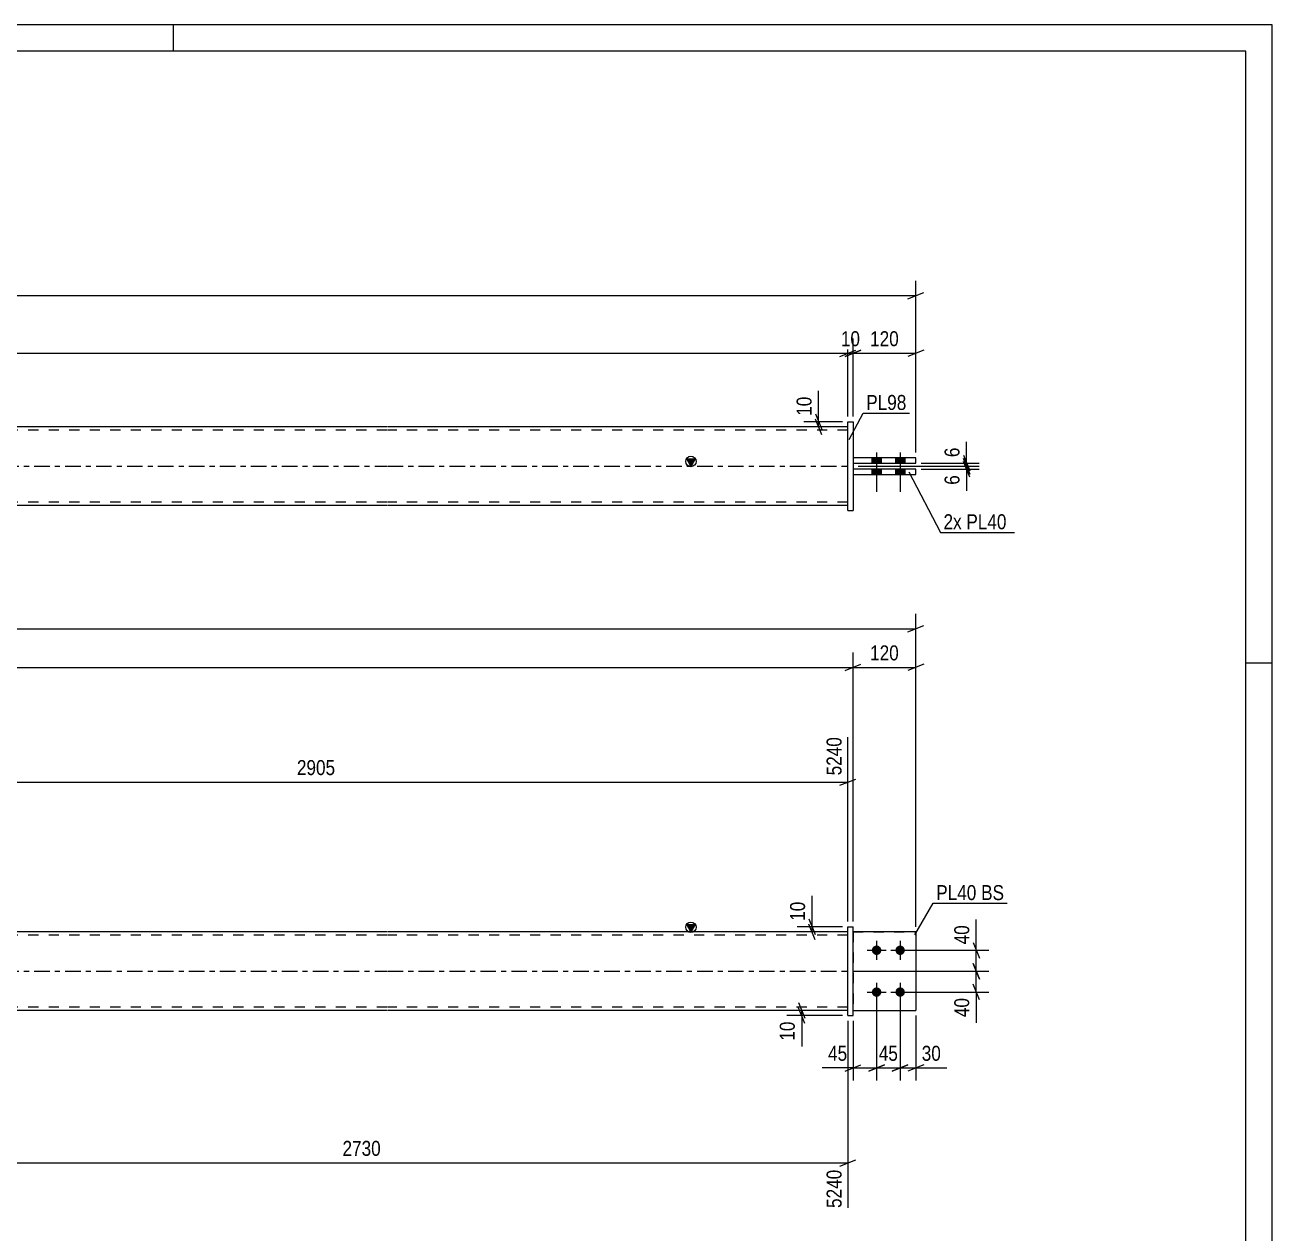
# Model space of a CAD drawing. Header units: millimetres. Extents: x 0 to 594, y 0 to 420.
# Drawn here: x 355.6 to 594, y 189.1 to 420 of the extents above; entities that cross this region are included whole.
import ezdxf

# ---------------------------------------------------------------- set-up
doc = ezdxf.new("R2010")
doc.units = ezdxf.units.MM
doc.linetypes.add('DXK_LINE_DOT2', pattern=[3.9198, 1.9599, -1.9599])
doc.linetypes.add('DXK_LINE_DOT3', pattern=[5.9187, 2.979, -0.9799, 0.9799, -0.9799])
doc.styles.add('Arial Narrow', font='ARIALN.TTF', dxfattribs={"height": 0.2})

# ---------------------------------------------------------------- blocks, each defined once
blk = doc.blocks.new('Unknown-580610116-1130')
at = {"color": 5, "linetype": 'Continuous'}
for p, q in [((594, 420), (0, 420)), ((384, 415), (384, 420)), ((594, 0), (594, 420)), ((589, 415), (5, 415)), ((589, 5), (589, 415)), ((594, 298), (589, 298))]:
    blk.add_line(p, q, dxfattribs=at)
blk = doc.blocks.new('Part-580610116-1695 - 1673')
at = {"color": 2, "linetype": 'Continuous'}
for p, q in [((525.9, 246.61), (513.9, 246.61)), ((525.9, 246.61), (525.9, 246.61)), ((525.9, 246.61), (525.9, 231.61)), ((513.9, 231.61), (525.9, 231.61))]:
    blk.add_line(p, q, dxfattribs=at)
at = {"color": 7, "linetype": 'DXK_LINE_DOT2'}
for p, q in [((513.9, 246.61), (525.9, 246.61)), ((513.9, 246.61), (513.9, 246.61)), ((513.9, 246.61), (513.9, 231.61)), ((513.9, 231.61), (525.9, 231.61))]:
    blk.add_line(p, q, dxfattribs=at)
blk = doc.blocks.new('Part-580610116-1700 - 1673')
at = {"linetype": 'Continuous'}
blk.add_hatch(color=2, dxfattribs=at).paths.add_polyline_path([(482.9, 246.61), (482.1, 248.01), (483.7, 248.01)])
at = {"color": 2, "linetype": 'Continuous'}
for p, q in [((482.9, 246.61), (482.1, 248.01)), ((482.1, 248.01), (483.7, 248.01)), ((483.7, 248.01), (482.9, 246.61)), ((424.8, 246.61), (185.7, 246.61)), ((512.9, 246.61), (424.9, 246.61)), ((424.8, 231.61), (185.7, 231.61)), ((512.9, 231.61), (424.9, 231.61))]:
    blk.add_line(p, q, dxfattribs=at)
at = {"color": 7, "linetype": 'DXK_LINE_DOT2'}
for p, q in [((424.8, 246.01), (185.7, 246.01)), ((512.9, 246.01), (424.9, 246.01)), ((512.9, 231.61), (512.9, 246.61)), ((424.8, 232.21), (185.7, 232.21)), ((512.9, 232.21), (424.9, 232.21))]:
    blk.add_line(p, q, dxfattribs=at)
at = {"color": 7, "linetype": 'DXK_LINE_DOT3'}
for p, q in [((185.7, 239.11), (424.8, 239.11)), ((424.9, 239.11), (512.9, 239.11))]:
    blk.add_line(p, q, dxfattribs=at)
at = {"color": 2, "linetype": 'Continuous'}
blk.add_circle((482.9, 247.51), 1, dxfattribs=at)
blk = doc.blocks.new('Part-580610116-1685 - 1673')
at = {"color": 2, "linetype": 'Continuous'}
for p, q in [((512.9, 247.61), (513.9, 247.61)), ((512.9, 230.61), (512.9, 247.61)), ((513.9, 230.61), (513.9, 247.61)), ((512.9, 230.61), (512.9, 230.61)), ((512.9, 230.61), (513.9, 230.61))]:
    blk.add_line(p, q, dxfattribs=at)
at = {"color": 7, "linetype": 'DXK_LINE_DOT2'}
for p, q in [((512.9, 247.61), (513.9, 247.61)), ((512.9, 230.61), (513.9, 230.61))]:
    blk.add_line(p, q, dxfattribs=at)
blk = doc.blocks.new('Part-580610116-1690 - 1673')
at = {"color": 7, "linetype": 'DXK_LINE_DOT2'}
for p, q in [((513.9, 246.61), (525.9, 246.61)), ((525.9, 246.61), (513.9, 246.61)), ((513.9, 246.61), (513.9, 246.61)), ((513.9, 246.61), (513.9, 231.61)), ((525.9, 246.61), (525.9, 246.61)), ((525.9, 246.61), (525.9, 231.61)), ((513.9, 231.61), (525.9, 231.61)), ((513.9, 231.61), (525.9, 231.61))]:
    blk.add_line(p, q, dxfattribs=at)
blk = doc.blocks.new('Bolt-580610116-1710 - 1673')
at = {"linetype": 'Continuous'}
for points in [[(518.4, 244.01), (518.59, 243.99), (518.77, 243.94), (518.93, 243.84), (519.07, 243.72), (519.18, 243.56), (519.26, 243.39), (519.3, 243.21), (519.3, 243.02), (519.26, 242.84), (519.18, 242.66), (519.07, 242.51), (518.93, 242.39), (518.77, 242.29), (518.59, 242.23), (518.4, 242.21), (518.21, 242.23), (518.04, 242.29), (517.87, 242.39), (517.73, 242.51), (517.62, 242.66), (517.55, 242.84), (517.51, 243.02), (517.51, 243.21), (517.55, 243.39), (517.62, 243.56), (517.73, 243.72), (517.87, 243.84), (518.04, 243.94), (518.21, 243.99)], [(522.9, 244.01), (523.09, 243.99), (523.27, 243.94), (523.43, 243.84), (523.57, 243.72), (523.68, 243.56), (523.76, 243.39), (523.8, 243.21), (523.8, 243.02), (523.76, 242.84), (523.68, 242.66), (523.57, 242.51), (523.43, 242.39), (523.27, 242.29), (523.09, 242.23), (522.9, 242.21), (522.71, 242.23), (522.54, 242.29), (522.37, 242.39), (522.23, 242.51), (522.12, 242.66), (522.05, 242.84), (522.01, 243.02), (522.01, 243.21), (522.05, 243.39), (522.12, 243.56), (522.23, 243.72), (522.37, 243.84), (522.54, 243.94), (522.71, 243.99)], [(518.4, 236.01), (518.59, 235.99), (518.77, 235.94), (518.93, 235.84), (519.07, 235.72), (519.18, 235.56), (519.26, 235.39), (519.3, 235.21), (519.3, 235.02), (519.26, 234.84), (519.18, 234.66), (519.07, 234.51), (518.93, 234.39), (518.77, 234.29), (518.59, 234.23), (518.4, 234.21), (518.21, 234.23), (518.04, 234.29), (517.87, 234.39), (517.73, 234.51), (517.62, 234.66), (517.55, 234.84), (517.51, 235.02), (517.51, 235.21), (517.55, 235.39), (517.62, 235.56), (517.73, 235.72), (517.87, 235.84), (518.04, 235.94), (518.21, 235.99)], [(522.9, 236.01), (523.09, 235.99), (523.27, 235.94), (523.43, 235.84), (523.57, 235.72), (523.68, 235.56), (523.76, 235.39), (523.8, 235.21), (523.8, 235.02), (523.76, 234.84), (523.68, 234.66), (523.57, 234.51), (523.43, 234.39), (523.27, 234.29), (523.09, 234.23), (522.9, 234.21), (522.71, 234.23), (522.54, 234.29), (522.37, 234.39), (522.23, 234.51), (522.12, 234.66), (522.05, 234.84), (522.01, 235.02), (522.01, 235.21), (522.05, 235.39), (522.12, 235.56), (522.23, 235.72), (522.37, 235.84), (522.54, 235.94), (522.71, 235.99)]]:
    blk.add_hatch(color=1, dxfattribs=at).paths.add_polyline_path(points)
at = {"color": 1, "linetype": 'Continuous'}
for p, q in [((518.4, 244.91), (518.4, 241.31)), ((522.9, 244.91), (522.9, 241.31)), ((516.6, 243.11), (520.2, 243.11)), ((521.1, 243.11), (524.7, 243.11)), ((518.4, 236.91), (518.4, 233.31)), ((522.9, 236.91), (522.9, 233.31)), ((516.6, 235.11), (520.2, 235.11)), ((521.1, 235.11), (524.7, 235.11))]:
    blk.add_line(p, q, dxfattribs=at)
blk = doc.blocks.new('Bolt-580610116-1371 - 1367')
at = {"linetype": 'Continuous'}
for points in [[(519.3, 337.25), (517.5, 337.25), (517.5, 336.25), (519.3, 336.25)], [(519.3, 337.25), (517.5, 337.25), (517.5, 336.25), (519.3, 336.25)], [(523.8, 337.25), (522, 337.25), (522, 336.25), (523.8, 336.25)], [(523.8, 337.25), (522, 337.25), (522, 336.25), (523.8, 336.25)], [(519.3, 335.05), (517.5, 335.05), (517.5, 334.05), (519.3, 334.05)], [(519.3, 335.05), (517.5, 335.05), (517.5, 334.05), (519.3, 334.05)], [(523.8, 335.05), (522, 335.05), (522, 334.05), (523.8, 334.05)], [(523.8, 335.05), (522, 335.05), (522, 334.05), (523.8, 334.05)]]:
    blk.add_hatch(color=1, dxfattribs=at).paths.add_polyline_path(points)
at = {"color": 1, "linetype": 'Continuous'}
for p, q in [((517.5, 337.25), (517.5, 336.25)), ((517.5, 337.25), (517.5, 336.25)), ((518.4, 338.25), (518.4, 330.75)), ((518.4, 338.25), (518.4, 330.75)), ((519.3, 337.25), (519.3, 336.25)), ((519.3, 337.25), (519.3, 336.25)), ((522, 337.25), (522, 336.25)), ((522, 337.25), (522, 336.25)), ((522.9, 338.25), (522.9, 330.75)), ((522.9, 338.25), (522.9, 330.75)), ((523.8, 337.25), (523.8, 336.25)), ((523.8, 337.25), (523.8, 336.25)), ((517.5, 335.05), (517.5, 334.05)), ((517.5, 335.05), (517.5, 334.05)), ((519.3, 335.05), (519.3, 334.05)), ((519.3, 335.05), (519.3, 334.05)), ((522, 335.05), (522, 334.05)), ((522, 335.05), (522, 334.05)), ((523.8, 335.05), (523.8, 334.05)), ((523.8, 335.05), (523.8, 334.05))]:
    blk.add_line(p, q, dxfattribs=at)
blk = doc.blocks.new('Part-580610116-1456 - 1367')
at = {"linetype": 'Continuous'}
blk.add_hatch(color=2, dxfattribs=at).paths.add_polyline_path([(482.9, 335.65), (482.1, 337.05), (483.7, 337.05)])
at = {"color": 2, "linetype": 'Continuous'}
for p, q in [((424.8, 343.15), (185.7, 343.15)), ((512.9, 343.15), (424.9, 343.15)), ((482.9, 335.65), (482.1, 337.05)), ((482.1, 337.05), (483.7, 337.05)), ((483.7, 337.05), (482.9, 335.65)), ((424.8, 328.15), (185.7, 328.15)), ((512.9, 328.15), (424.9, 328.15))]:
    blk.add_line(p, q, dxfattribs=at)
at = {"color": 7, "linetype": 'DXK_LINE_DOT2'}
for p, q in [((424.8, 342.55), (185.7, 342.55)), ((512.9, 342.55), (424.9, 342.55)), ((512.9, 328.15), (512.9, 343.15)), ((424.8, 328.75), (185.7, 328.75)), ((512.9, 328.75), (424.9, 328.75))]:
    blk.add_line(p, q, dxfattribs=at)
at = {"color": 7, "linetype": 'DXK_LINE_DOT3'}
for p, q in [((185.7, 335.65), (424.8, 335.65)), ((424.9, 335.65), (512.9, 335.65))]:
    blk.add_line(p, q, dxfattribs=at)
at = {"color": 2, "linetype": 'Continuous'}
blk.add_circle((482.9, 336.55), 1, dxfattribs=at)
blk = doc.blocks.new('Part-580610116-1461 - 1367')
at = {"color": 2, "linetype": 'Continuous'}
for p, q in [((525.9, 335.05), (513.9, 335.05)), ((513.9, 334.05), (525.9, 334.05)), ((525.9, 334.05), (525.9, 335.05))]:
    blk.add_line(p, q, dxfattribs=at)
at = {"color": 7, "linetype": 'DXK_LINE_DOT2'}
for p, q in [((513.9, 335.05), (513.9, 334.05)), ((525.9, 335.05), (513.9, 335.05)), ((513.9, 334.05), (525.9, 334.05))]:
    blk.add_line(p, q, dxfattribs=at)
blk = doc.blocks.new('Part-580610116-1433 - 1367')
at = {"color": 2, "linetype": 'Continuous'}
for p, q in [((512.9, 344.15), (512.9, 344.15)), ((512.9, 327.15), (512.9, 344.15)), ((512.9, 344.15), (513.9, 344.15)), ((513.9, 344.15), (513.9, 344.15)), ((513.9, 344.15), (513.9, 327.15)), ((512.9, 327.15), (513.9, 327.15)), ((512.9, 327.15), (512.9, 327.15)), ((513.9, 327.15), (513.9, 327.15))]:
    blk.add_line(p, q, dxfattribs=at)
at = {"color": 7, "linetype": 'DXK_LINE_DOT2'}
for p, q in [((512.9, 344.15), (513.9, 344.15)), ((512.9, 327.15), (513.9, 327.15)), ((513.9, 327.15), (513.9, 327.15))]:
    blk.add_line(p, q, dxfattribs=at)
blk = doc.blocks.new('Part-580610116-1466 - 1367')
at = {"color": 2, "linetype": 'Continuous'}
for p, q in [((525.9, 337.25), (513.9, 337.25)), ((513.9, 336.25), (525.9, 336.25)), ((525.9, 336.25), (525.9, 337.25))]:
    blk.add_line(p, q, dxfattribs=at)
at = {"color": 7, "linetype": 'DXK_LINE_DOT2'}
for p, q in [((513.9, 337.25), (513.9, 336.25)), ((525.9, 337.25), (513.9, 337.25)), ((513.9, 336.25), (525.9, 336.25))]:
    blk.add_line(p, q, dxfattribs=at)
blk = doc.blocks.new('StraightDimension-580610116-1936 - 1673')
at = {"color": 7, "linetype": 'Continuous'}
for p, q in [((511.9, 231.61), (501.25, 231.61)), ((503.5, 233.11), (504.7, 230.11)), ((504.7, 229.11), (503.5, 232.11)), ((504.1, 230.61), (504.1, 231.61)), ((511.9, 230.61), (501.25, 230.61))]:
    blk.add_line(p, q, dxfattribs=at)
at = {"color": 0}
blk.add_wipeout([(503.35, 230.09), (499.15, 230.09), (499.15, 225.23), (503.35, 225.23)], dxfattribs=at)
at = {"color": 7, "linetype": 'Continuous'}
blk.add_line((504.1, 230.61), (504.1, 224.71), dxfattribs=at)
blk.add_line((504.1, 230.61), (504.1, 224.71), dxfattribs=at)
at = {"color": 3, "style": 'Arial Narrow'}
blk.add_text('10', height=2.863, rotation=90.0002, dxfattribs=at).set_placement((502.75, 225.83))
blk = doc.blocks.new('StraightDimension-580610116-1955 - 1673')
at = {"color": 7, "linetype": 'Continuous'}
for p, q in [((518.4, 234.11), (518.4, 218.23)), ((522.9, 234.11), (522.9, 218.23)), ((516.9, 220.03), (519.9, 221.23)), ((518.4, 220.63), (522.9, 220.63)), ((524.4, 221.23), (521.4, 220.03))]:
    blk.add_line(p, q, dxfattribs=at)
at = {"color": 0}
blk.add_wipeout([(523.08, 221.38), (523.08, 225.58), (518.22, 225.58), (518.22, 221.38)], dxfattribs=at)
at = {"color": 3, "style": 'Arial Narrow'}
blk.add_text('45', height=2.863, dxfattribs=at).set_placement((518.82, 221.98))
blk = doc.blocks.new('StraightDimension-580610116-2017 - 1673')
at = {"color": 7, "linetype": 'Continuous'}
for p, q in [((513.9, 239.11), (539.86, 239.11)), ((536.86, 240.61), (538.06, 237.61)), ((537.46, 235.11), (537.46, 239.11)), ((538.06, 233.61), (536.86, 236.61)), ((523.9, 235.11), (539.86, 235.11))]:
    blk.add_line(p, q, dxfattribs=at)
at = {"color": 0}
blk.add_wipeout([(536.71, 234.59), (532.51, 234.59), (532.51, 229.73), (536.71, 229.73)], dxfattribs=at)
at = {"color": 7, "linetype": 'Continuous'}
blk.add_line((537.46, 235.11), (537.46, 229.21), dxfattribs=at)
blk.add_line((537.46, 235.11), (537.46, 229.21), dxfattribs=at)
at = {"color": 3, "style": 'Arial Narrow'}
blk.add_text('40', height=2.863, rotation=90.0002, dxfattribs=at).set_placement((536.11, 230.33))
blk = doc.blocks.new('StraightDimension-580610116-2031 - 1673')
at = {"color": 7, "linetype": 'Continuous'}
for p, q in [((505.47, 249.11), (506.67, 246.11)), ((506.67, 245.11), (505.47, 248.11)), ((511.9, 247.61), (503.22, 247.61)), ((511.9, 246.61), (503.22, 246.61)), ((506.07, 246.61), (506.07, 247.61))]:
    blk.add_line(p, q, dxfattribs=at)
at = {"color": 0}
blk.add_wipeout([(505.32, 253), (501.12, 253), (501.12, 248.14), (505.32, 248.14)], dxfattribs=at)
at = {"color": 7, "linetype": 'Continuous'}
blk.add_line((506.07, 247.61), (506.07, 253.52), dxfattribs=at)
blk.add_line((506.07, 247.61), (506.07, 253.52), dxfattribs=at)
at = {"color": 3, "style": 'Arial Narrow'}
blk.add_text('10', height=2.863, rotation=90.0002, dxfattribs=at).set_placement((504.72, 248.74))
blk = doc.blocks.new('StraightDimension-580610116-1760 - 1673')
at = {"color": 7, "linetype": 'Continuous'}
for p, q in [((309.56, 247.61), (309.56, 283.86)), ((512.9, 248.61), (512.9, 283.86)), ((311.06, 275.85), (308.06, 274.65)), ((309.56, 275.25), (512.9, 275.25)), ((511.4, 274.65), (514.4, 275.85))]:
    blk.add_line(p, q, dxfattribs=at)
at = {"color": 0, "linetype": 'Continuous'}
blk.add_wipeout([(512.3, 284.46), (508.1, 284.46), (508.1, 275.95), (512.3, 275.95)], dxfattribs=at)
at = {"color": 0}
blk.add_wipeout([(415.49, 276), (415.49, 280.2), (406.98, 280.2), (406.98, 276)], dxfattribs=at)
at = {"color": 3, "linetype": 'Continuous', "style": 'Arial Narrow'}
blk.add_text('5240', height=2.863, rotation=90.0002, dxfattribs=at).set_placement((511.7, 276.55))
at = {"color": 3, "style": 'Arial Narrow'}
blk.add_text('2905', height=2.863, dxfattribs=at).set_placement((407.58, 276.6))
blk = doc.blocks.new('StraightDimension-580610116-2050 - 1673')
at = {"color": 7, "linetype": 'Continuous'}
for p, q in [((513.9, 248.61), (513.9, 300.03)), ((96.6, 297.18), (513.9, 297.18)), ((512.4, 296.58), (515.4, 297.78))]:
    blk.add_line(p, q, dxfattribs=at)
blk = doc.blocks.new('StraightDimension-580610116-2040 - 1673')
at = {"color": 7, "linetype": 'Continuous'}
for p, q in [((513.9, 248.61), (513.9, 300.03)), ((525.9, 247.61), (525.9, 300.03)), ((512.4, 296.58), (515.4, 297.78)), ((513.9, 297.18), (525.9, 297.18)), ((527.4, 297.78), (524.4, 296.58))]:
    blk.add_line(p, q, dxfattribs=at)
at = {"color": 0}
blk.add_wipeout([(523.24, 297.93), (523.24, 302.13), (516.56, 302.13), (516.56, 297.93)], dxfattribs=at)
at = {"color": 3, "style": 'Arial Narrow'}
blk.add_text('120', height=2.863, dxfattribs=at).set_placement((517.16, 298.53))
blk = doc.blocks.new('StraightDimension-580610116-1945 - 1673')
at = {"color": 7, "linetype": 'Continuous'}
for p, q in [((518.4, 234.11), (518.4, 218.23)), ((513.9, 229.61), (513.9, 218.23)), ((512.4, 220.03), (515.4, 221.23)), ((513.9, 220.63), (518.4, 220.63)), ((519.9, 221.23), (516.9, 220.03))]:
    blk.add_line(p, q, dxfattribs=at)
at = {"color": 0}
blk.add_wipeout([(513.38, 221.38), (513.38, 225.58), (508.52, 225.58), (508.52, 221.38)], dxfattribs=at)
at = {"color": 7, "linetype": 'Continuous'}
blk.add_line((513.9, 220.63), (507.99, 220.63), dxfattribs=at)
blk.add_line((513.9, 220.63), (507.99, 220.63), dxfattribs=at)
at = {"color": 3, "style": 'Arial Narrow'}
blk.add_text('45', height=2.863, dxfattribs=at).set_placement((509.12, 221.98))
blk = doc.blocks.new('StraightDimension-580610116-1746 - 1673')
at = {"color": 7, "linetype": 'Continuous'}
for p, q in [((524.4, 303.97), (527.4, 305.17)), ((525.9, 247.61), (525.9, 307.42)), ((84.6, 304.57), (525.9, 304.57))]:
    blk.add_line(p, q, dxfattribs=at)
blk = doc.blocks.new('StraightDimension-580610116-1838 - 1673')
at = {"color": 7, "linetype": 'Continuous'}
for p, q in [((327.01, 230.61), (327.01, 193.85)), ((512.9, 229.61), (512.9, 193.85)), ((328.51, 203.06), (325.51, 201.86)), ((511.4, 201.86), (514.4, 203.06)), ((327.01, 202.46), (512.9, 202.46))]:
    blk.add_line(p, q, dxfattribs=at)
at = {"color": 0}
blk.add_wipeout([(424.21, 203.21), (424.21, 207.41), (415.7, 207.41), (415.7, 203.21)], dxfattribs=at)
at = {"color": 0, "linetype": 'Continuous'}
blk.add_wipeout([(512.3, 201.76), (508.1, 201.76), (508.1, 193.25), (512.3, 193.25)], dxfattribs=at)
at = {"color": 3, "style": 'Arial Narrow'}
blk.add_text('2730', height=2.863, dxfattribs=at).set_placement((416.3, 203.81))
at = {"color": 3, "linetype": 'Continuous', "style": 'Arial Narrow'}
blk.add_text('5240', height=2.863, rotation=90.0002, dxfattribs=at).set_placement((511.7, 193.85))
blk = doc.blocks.new('StraightDimension-580610116-1965 - 1673')
at = {"color": 7, "linetype": 'Continuous'}
for p, q in [((522.9, 234.11), (522.9, 218.23)), ((525.9, 230.61), (525.9, 218.23)), ((521.4, 220.03), (524.4, 221.23)), ((522.9, 220.63), (525.9, 220.63)), ((527.4, 221.23), (524.4, 220.03))]:
    blk.add_line(p, q, dxfattribs=at)
at = {"color": 0}
blk.add_wipeout([(531.28, 221.38), (531.28, 225.58), (526.43, 225.58), (526.43, 221.38)], dxfattribs=at)
at = {"color": 7, "linetype": 'Continuous'}
blk.add_line((525.9, 220.63), (531.81, 220.63), dxfattribs=at)
blk.add_line((525.9, 220.63), (531.81, 220.63), dxfattribs=at)
at = {"color": 3, "style": 'Arial Narrow'}
blk.add_text('30', height=2.863, dxfattribs=at).set_placement((527.03, 221.98))
blk = doc.blocks.new('StraightDimension-580610116-2004 - 1673')
at = {"color": 7, "linetype": 'Continuous'}
for p, q in [((536.86, 244.61), (538.06, 241.61)), ((523.9, 243.11), (539.86, 243.11)), ((537.46, 239.11), (537.46, 243.11)), ((513.9, 239.11), (539.86, 239.11)), ((538.06, 237.61), (536.86, 240.61))]:
    blk.add_line(p, q, dxfattribs=at)
at = {"color": 0}
blk.add_wipeout([(536.71, 248.5), (532.51, 248.5), (532.51, 243.64), (536.71, 243.64)], dxfattribs=at)
at = {"color": 7, "linetype": 'Continuous'}
blk.add_line((537.46, 243.11), (537.46, 249.02), dxfattribs=at)
blk.add_line((537.46, 243.11), (537.46, 249.02), dxfattribs=at)
at = {"color": 3, "style": 'Arial Narrow'}
blk.add_text('40', height=2.863, rotation=90.0002, dxfattribs=at).set_placement((536.11, 244.24))
blk = doc.blocks.new('StraightDimension-580610116-1545 - 1367')
at = {"color": 7, "linetype": 'Continuous'}
for p, q in [((525.9, 338.25), (525.9, 371.1)), ((84.6, 368.25), (525.9, 368.25)), ((524.4, 367.65), (527.4, 368.85))]:
    blk.add_line(p, q, dxfattribs=at)
blk = doc.blocks.new('StraightDimension-580610116-1576 - 1367')
at = {"color": 7, "linetype": 'Continuous'}
for p, q in [((512.9, 345.15), (512.9, 360.09)), ((511.4, 356.64), (514.4, 357.84)), ((97.6, 357.24), (512.9, 357.24))]:
    blk.add_line(p, q, dxfattribs=at)
blk = doc.blocks.new('StraightDimension-580610116-1586 - 1367')
at = {"color": 7, "linetype": 'Continuous'}
for p, q in [((512.9, 345.15), (512.9, 360.09)), ((513.9, 345.15), (513.9, 360.09)), ((511.4, 356.64), (514.4, 357.84)), ((515.4, 357.84), (512.4, 356.64)), ((512.9, 357.24), (513.9, 357.24))]:
    blk.add_line(p, q, dxfattribs=at)
at = {"color": 0}
blk.add_wipeout([(515.83, 357.99), (515.83, 362.19), (510.97, 362.19), (510.97, 357.99)], dxfattribs=at)
at = {"color": 3, "style": 'Arial Narrow'}
blk.add_text('10', height=2.863, dxfattribs=at).set_placement((511.57, 358.59))
blk = doc.blocks.new('StraightDimension-580610116-1596 - 1367')
at = {"color": 7, "linetype": 'Continuous'}
for p, q in [((513.9, 345.15), (513.9, 360.09)), ((525.9, 338.25), (525.9, 360.09)), ((512.4, 356.64), (515.4, 357.84)), ((527.4, 357.84), (524.4, 356.64)), ((513.9, 357.24), (525.9, 357.24))]:
    blk.add_line(p, q, dxfattribs=at)
at = {"color": 0}
blk.add_wipeout([(523.24, 357.99), (523.24, 362.19), (516.56, 362.19), (516.56, 357.99)], dxfattribs=at)
at = {"color": 3, "style": 'Arial Narrow'}
blk.add_text('120', height=2.863, dxfattribs=at).set_placement((517.16, 358.59))
blk = doc.blocks.new('StraightDimension-580610116-1607 - 1367')
at = {"color": 7, "linetype": 'Continuous'}
for p, q in [((511.9, 344.15), (504.47, 344.15)), ((506.72, 345.65), (507.92, 342.65)), ((507.92, 341.65), (506.72, 344.65)), ((507.32, 343.15), (507.32, 344.15)), ((511.9, 343.15), (504.47, 343.15))]:
    blk.add_line(p, q, dxfattribs=at)
at = {"color": 0}
blk.add_wipeout([(506.57, 349.53), (502.37, 349.53), (502.37, 344.68), (506.57, 344.68)], dxfattribs=at)
at = {"color": 7, "linetype": 'Continuous'}
blk.add_line((507.32, 344.15), (507.32, 350.06), dxfattribs=at)
blk.add_line((507.32, 344.15), (507.32, 350.06), dxfattribs=at)
at = {"color": 3, "style": 'Arial Narrow'}
blk.add_text('10', height=2.863, rotation=90.0002, dxfattribs=at).set_placement((505.97, 345.28))
blk = doc.blocks.new('StraightDimension-580610116-1618 - 1367')
at = {"color": 7, "linetype": 'Continuous'}
for p, q in [((535, 337.15), (536.2, 334.15)), ((536.2, 333.55), (535, 336.55)), ((514.9, 335.65), (538, 335.65)), ((526.9, 335.05), (538, 335.05)), ((535.6, 335.05), (535.6, 335.65))]:
    blk.add_line(p, q, dxfattribs=at)
at = {"color": 0}
blk.add_wipeout([(534.85, 334.53), (530.65, 334.53), (530.65, 331.5), (534.85, 331.5)], dxfattribs=at)
at = {"color": 7, "linetype": 'Continuous'}
blk.add_line((535.6, 335.05), (535.6, 330.97), dxfattribs=at)
blk.add_line((535.6, 335.05), (535.6, 330.97), dxfattribs=at)
at = {"color": 3, "style": 'Arial Narrow'}
blk.add_text('6', height=2.86, rotation=90.0002, dxfattribs=at).set_placement((534.25, 332.1))
blk = doc.blocks.new('StraightDimension-580610116-1627 - 1367')
at = {"color": 7, "linetype": 'Continuous'}
for p, q in [((526.9, 336.25), (538, 336.25)), ((535, 337.75), (536.2, 334.75)), ((536.2, 334.15), (535, 337.15)), ((535.6, 335.65), (535.6, 336.25)), ((514.9, 335.65), (538, 335.65))]:
    blk.add_line(p, q, dxfattribs=at)
at = {"color": 0}
blk.add_wipeout([(534.85, 339.81), (530.65, 339.81), (530.65, 336.78), (534.85, 336.78)], dxfattribs=at)
at = {"color": 7, "linetype": 'Continuous'}
blk.add_line((535.6, 336.25), (535.6, 340.33), dxfattribs=at)
blk.add_line((535.6, 336.25), (535.6, 340.33), dxfattribs=at)
at = {"color": 3, "style": 'Arial Narrow'}
blk.add_text('6', height=2.86, rotation=90.0002, dxfattribs=at).set_placement((534.25, 337.38))
blk = doc.blocks.new('MarkSet-580610116-2083 - 1673')
at = {"color": 0}
blk.add_wipeout([(537.48, 252.7), (537.48, 255.7), (529.8, 255.7), (529.8, 252.7)], dxfattribs=at)
blk.add_wipeout([(537.48, 252.7), (537.48, 255.7), (529.8, 255.7), (529.8, 252.7)], dxfattribs=at)
at = {"color": 30, "linetype": 'Continuous'}
blk.add_line((525.7, 246.04), (529.2, 252.1), dxfattribs=at)
at = {"color": 0}
blk.add_wipeout([(542.76, 252.7), (542.76, 255.7), (538.38, 255.7), (538.38, 252.7)], dxfattribs=at)
blk.add_wipeout([(542.76, 252.7), (542.76, 255.7), (538.38, 255.7), (538.38, 252.7)], dxfattribs=at)
at = {"color": 30, "linetype": 'Continuous'}
blk.add_line((529.2, 252.1), (543.36, 252.1), dxfattribs=at)
at = {"color": 3, "style": 'Arial Narrow'}
for s, p in [('PL40', (529.8, 252.7)), ('BS', (538.38, 252.7))]:
    blk.add_text(s, height=2.863, dxfattribs=at).set_placement(p)
blk = doc.blocks.new('MarkSet-580610116-1658 - 1367')
at = {"color": 0}
blk.add_wipeout([(534.66, 323.6), (534.66, 326.6), (531.19, 326.6), (531.19, 323.6)], dxfattribs=at)
blk.add_wipeout([(534.66, 323.6), (534.66, 326.6), (531.19, 326.6), (531.19, 323.6)], dxfattribs=at)
at = {"color": 30, "linetype": 'Continuous'}
blk.add_line((524.56, 334.57), (530.59, 323), dxfattribs=at)
at = {"color": 0}
blk.add_wipeout([(543.24, 323.6), (543.24, 326.6), (535.56, 326.6), (535.56, 323.6)], dxfattribs=at)
blk.add_wipeout([(543.24, 323.6), (543.24, 326.6), (535.56, 326.6), (535.56, 323.6)], dxfattribs=at)
at = {"color": 30, "linetype": 'Continuous'}
blk.add_line((530.59, 323), (544.74, 323), dxfattribs=at)
at = {"color": 3, "style": 'Arial Narrow'}
for s, p in [('2x', (531.19, 323.6)), ('PL40', (535.56, 323.6))]:
    blk.add_text(s, height=2.863, dxfattribs=at).set_placement(p)
blk = doc.blocks.new('Mark-580610116-1429 - 1367')
at = {"color": 0}
blk.add_wipeout([(524.1, 346.4), (524.1, 349.4), (516.42, 349.4), (516.42, 346.4)], dxfattribs=at)
blk.add_wipeout([(524.1, 346.4), (524.1, 349.4), (516.42, 349.4), (516.42, 346.4)], dxfattribs=at)
at = {"color": 30, "linetype": 'Continuous'}
for p, q in [((513.13, 340.72), (515.82, 345.8)), ((515.82, 345.8), (524.7, 345.8))]:
    blk.add_line(p, q, dxfattribs=at)
at = {"color": 3, "style": 'Arial Narrow'}
blk.add_text('PL98', height=2.863, dxfattribs=at).set_placement((516.42, 346.4))

msp = doc.modelspace()

# ---------------------------------------------------------------- block references
for name in ['Unknown-580610116-1130', 'Part-580610116-1433 - 1367', 'Part-580610116-1456 - 1367', 'Part-580610116-1466 - 1367', 'Bolt-580610116-1371 - 1367', 'Part-580610116-1461 - 1367', 'Part-580610116-1700 - 1673', 'Part-580610116-1685 - 1673', 'Part-580610116-1695 - 1673', 'Part-580610116-1690 - 1673', 'Bolt-580610116-1710 - 1673']:
    msp.add_blockref(name, (0, 0))

# ---------------------------------------------------------------- next in the draw order: block references
for name in ['StraightDimension-580610116-1545 - 1367', 'StraightDimension-580610116-2031 - 1673', 'StraightDimension-580610116-1955 - 1673', 'StraightDimension-580610116-1936 - 1673']:
    msp.add_blockref(name, (0, 0))

# ---------------------------------------------------------------- next in the draw order: block references
for name in ['StraightDimension-580610116-1576 - 1367', 'StraightDimension-580610116-1760 - 1673', 'StraightDimension-580610116-2017 - 1673']:
    msp.add_blockref(name, (0, 0))

# ---------------------------------------------------------------- next in the draw order: block references
for name in ['StraightDimension-580610116-1586 - 1367', 'StraightDimension-580610116-2050 - 1673', 'StraightDimension-580610116-1945 - 1673', 'StraightDimension-580610116-1965 - 1673']:
    msp.add_blockref(name, (0, 0))

# ---------------------------------------------------------------- next in the draw order: block references
for name in ['StraightDimension-580610116-1596 - 1367', 'StraightDimension-580610116-2040 - 1673', 'StraightDimension-580610116-1838 - 1673']:
    msp.add_blockref(name, (0, 0))

# ---------------------------------------------------------------- next in the draw order: block references
for name in ['StraightDimension-580610116-1607 - 1367', 'StraightDimension-580610116-1618 - 1367', 'StraightDimension-580610116-1746 - 1673']:
    msp.add_blockref(name, (0, 0))

# ---------------------------------------------------------------- next in the draw order: block references
for name in ['StraightDimension-580610116-1627 - 1367', 'StraightDimension-580610116-2004 - 1673']:
    msp.add_blockref(name, (0, 0))

# ---------------------------------------------------------------- next in the draw order: block references
for name in ['Mark-580610116-1429 - 1367', 'MarkSet-580610116-1658 - 1367', 'MarkSet-580610116-2083 - 1673']:
    msp.add_blockref(name, (0, 0))

doc.saveas('drawing.dxf')
